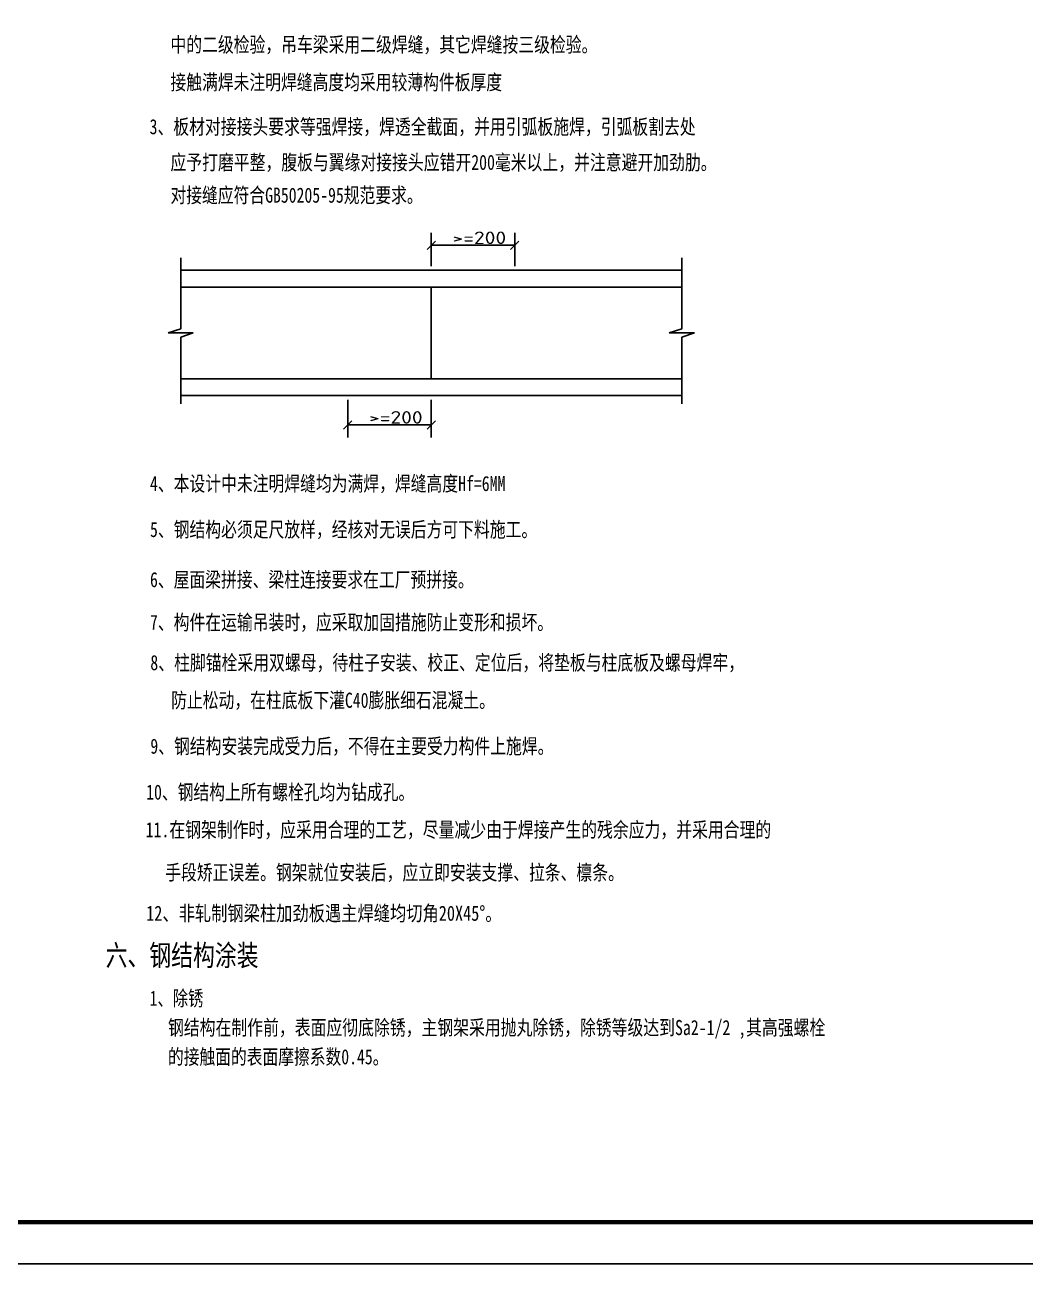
# Model space of a CAD drawing. Header units: millimetres. Extents: x 1442233 to 1526333, y -21810 to 275190.
# Drawn here: x 1475295 to 1499257, y 215315 to 245448 of the extents above; entities that cross this region are included whole.
import ezdxf
from ezdxf.enums import TextEntityAlignment as Align

# ---------------------------------------------------------------- set-up
doc = ezdxf.new("R2010")
doc.units = ezdxf.units.MM
doc.header["$LTSCALE"] = 1500
for name, color, linetype in [('1', 7, 'Continuous'), ('PUB_TITLE', 4, 'Continuous'), ('层149384', 7, 'Continuous')]:
    doc.layers.add(name, color=color, linetype=linetype)
doc.styles.add('HZ', font='', dxfattribs={"width": 0.7, "height": 5})
doc.styles.get("Standard").update_dxf_attribs({"font": 'TSSDENG', "width": 0.75, "bigfont": 'TSSDCHN'})
doc.styles.get('HZ').set_extended_font_data('SimSun')

# ---------------------------------------------------------------- blocks, each defined once
blk = doc.blocks.new('1234')
at = {"layer": 'PUB_TITLE'}
blk.add_lwpolyline([(1825234, 779394), (1909334, 779394), (1909334, 838794), (1825234, 838794)], close=True, dxfattribs=at)
at = {"layer": 'PUB_TITLE', "const_width": 100}
blk.add_lwpolyline([(1827734, 780394), (1908334, 780394), (1908334, 837794), (1827734, 837794)], close=True, dxfattribs=at)

msp = doc.modelspace()

# ---------------------------------------------------------------- linework, layer by layer
at = {"layer": '层149384'}
for p, q in [((1485019, 239679), (1485019, 240479)), ((1487019, 239679), (1487019, 240479)), ((1485119, 240279), (1484919, 240079)), ((1485019, 240179), (1487019, 240179)), ((1486919, 240079), (1487119, 240279)), ((1479019, 239879), (1479019, 238179)), ((1491019, 239879), (1491019, 238179)), ((1479019, 239579), (1491019, 239579)), ((1479019, 239179), (1491019, 239179)), ((1485019, 239179), (1485019, 236979)), ((1479019, 238179), (1478719, 238079)), ((1478719, 238079), (1479319, 238079)), ((1479319, 238079), (1479019, 237979)), ((1491019, 238179), (1490719, 238079)), ((1490719, 238079), (1491319, 238079)), ((1491319, 238079), (1491019, 237979)), ((1479019, 237979), (1479019, 236379)), ((1491019, 237979), (1491019, 236379)), ((1479019, 236979), (1491019, 236979)), ((1479019, 236579), (1491019, 236579)), ((1483019, 236479), (1483019, 235579)), ((1485019, 236479), (1485019, 235579)), ((1483119, 235979), (1482919, 235779)), ((1484919, 235779), (1485119, 235979)), ((1485019, 235879), (1483019, 235879))]:
    msp.add_line(p, q, dxfattribs=at)

# ---------------------------------------------------------------- block references
at = {"layer": '1'}
for p in [(-383001, -563604), (-383001, -623004)]:
    msp.add_blockref('1234', p, dxfattribs=at)

# ---------------------------------------------------------------- texts
at = {"layer": '层149384', "style": 'HZ'}
for s, height, width, p, p2 in [('中的二级检验，吊车梁采用二级焊缝，其它焊缝按三级检验。', 361.25, 0.73293, (1478774, 244802), (1488998, 244802)), ('接触满焊未注明焊缝高度均采用较薄构件板厚度', 361.25, 0.731955, (1478774, 243902), (1486715, 243902)), ('3、板材对接接头要求等强焊接，焊透全截面，并用引弧板施焊，引弧板割去处', 361.25, 0.73367, (1478274, 242837), (1491351, 242837)), ('应予打磨平整，腹板与翼缘对接接头应错开200毫米以上，并注意避开加劲肋。', 361.25, 0.73367, (1478774, 241984), (1491851, 241984)), ('对接缝应符合GB50205-95规范要求。', 361.25, 0.730585, (1478774, 241198), (1484813, 241198)), ('4、本设计中未注明焊缝均为满焊，焊缝高度Hf=6MM', 361.25, 0.732226, (1478284, 234294), (1486795, 234294)), ('5、钢结构必须足尺放样，经核对无误后方可下料施工。', 361.25, 0.73256, (1478284, 233194), (1487556, 233194)), ('6、屋面梁拼接、梁柱连接要求在工厂预拼接。', 361.25, 0.731826, (1478284, 231994), (1486035, 231994)), ('7、构件在运输吊装时，应采取加固措施防止变形和损坏。', 361.25, 0.732708, (1478284, 230972), (1487937, 230972)), ('8、柱脚锚栓采用双螺母，待柱子安装、校正、定位后，将垫板与柱底板及螺母焊牢，', 361.25, 0.733862, (1478292, 230006), (1492510, 230006)), ('防止松动，在柱底板下灌C40膨胀细石混凝土。', 361.25, 0.731888, (1478791, 229106), (1486543, 229106)), ('9、钢结构安装完成受力后，不得在主要受力构件上施焊。', 361.25, 0.732708, (1478292, 228006), (1487945, 228006)), ('10、钢结构上所有螺栓孔均为钻成孔。', 361.25, 0.730903, (1478192, 226906), (1484611, 226906)), ('11.在钢架制作时，应采用合理的工艺，尽量减少由于焊接产生的残余应力，并采用合理的', 361.25, 0.734048, (1478180, 226006), (1493160, 226006)), ('手段矫正误差。钢架就位安装后，应立即安装支撑、拉条、檩条。', 361.25, 0.733142, (1478648, 224983), (1489632, 224983)), ('12、非轧制钢梁柱加劲板遇主焊缝均切角20X45°。', 361.25, 0.732226, (1478192, 224006), (1486703, 224006)), ('六、钢结构涂装', 505.7, 0.723214, (1477222, 222927), (1480884, 222927)), ('1、除锈', 361.3, 0.71009, (1478278, 221972), (1479562, 221972)), ('钢结构在制作前，表面应彻底除锈，主钢架采用抛丸除锈，除锈等级达到Sa2-1/2 ,其高强螺栓', 361.25, 0.734159, (1478715, 221270), (1494456, 221270)), ('的接触面的表面摩擦系数0.45。', 361.25, 0.729802, (1478715, 220570), (1483994, 220570))]:
    msp.add_text(s, height=height, dxfattribs=dict(at, width=width)).set_placement(p, p2, align=Align.FIT)
at = {"layer": '层149384', "width": 1.110924}
for p, p2 in [((1485531, 240208), (1486813, 240208)), ((1483531, 235908), (1484813, 235908))]:
    msp.add_text('>=200', height=300, dxfattribs=at).set_placement(p, p2, align=Align.FIT)

doc.saveas('drawing.dxf')
